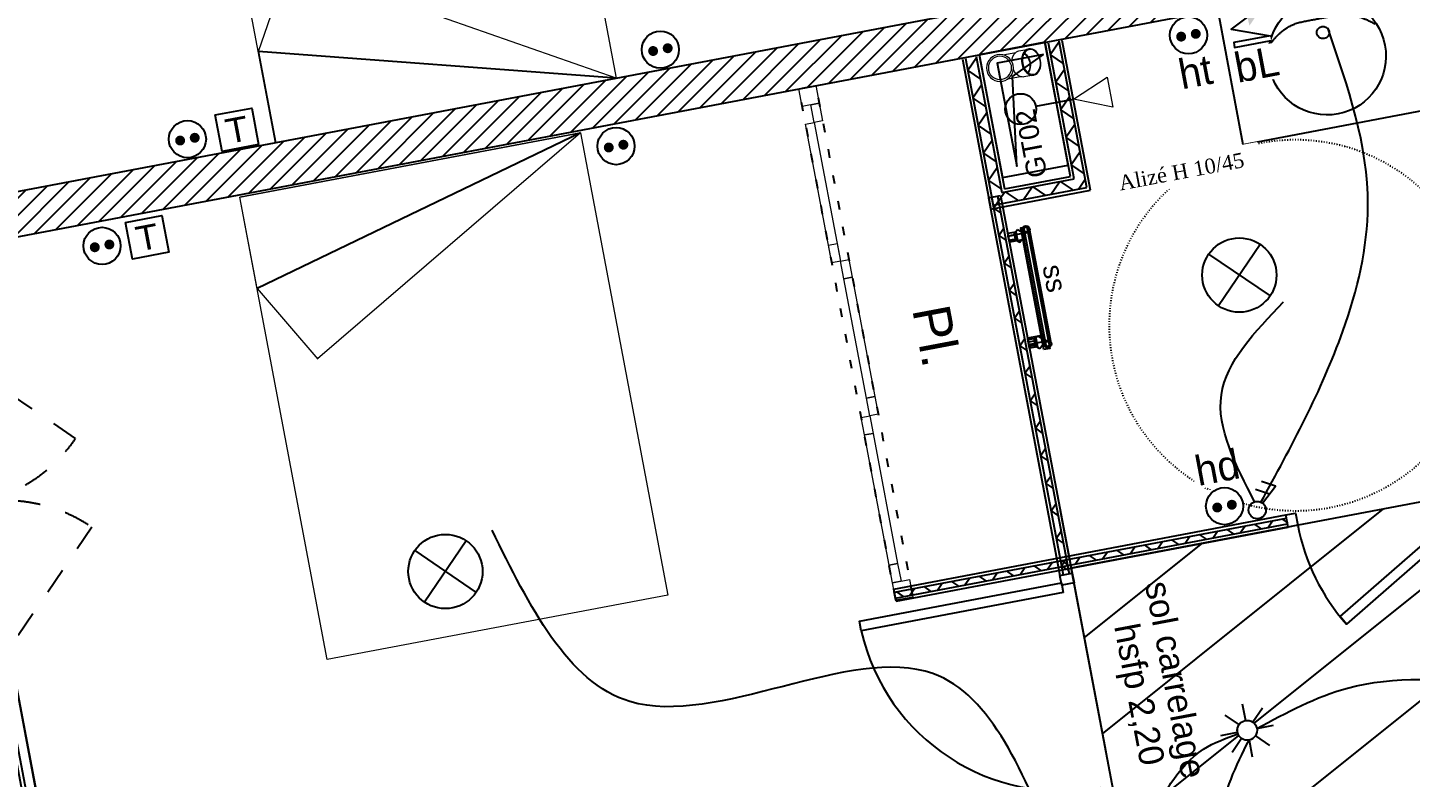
# Model space of a CAD drawing. Header units: centimetres. Extents: x 197412 to 267601, y -375791 to -305433.
# Drawn here: x 208763 to 214346, y -332401 to -329374 of the extents above; entities that cross this region are included whole.
import ezdxf

# ---------------------------------------------------------------- set-up
doc = ezdxf.new("R2010")
doc.units = ezdxf.units.CM
doc.linetypes.add('Style de ligne -1', pattern=[0.41664, 0.20828, -0.20836])
doc.linetypes.add('Style de ligne -5', pattern=[0.20828, 0.069425, -0.138855])
for name, color, linetype in [('3-BAT C-Niveau 0', 250, 'Continuous'), ('prlm-CHAUFF-CONV', 1, 'Continuous'), ('prlm-EAU-CHU', 42, 'Continuous'), ('prlm-GT', 242, 'Continuous'), ('prlm-VMC', 62, 'Continuous')]:
    doc.layers.add(name, color=color, linetype=linetype)
doc.layers.add('prlm-ELEC-CFA', color=1, linetype='Continuous', lineweight=25)
doc.layers.add('prlm-ELEC-CFO', color=1, linetype='Continuous', lineweight=25)
doc.styles.add('Geneva', font='arial.ttf')
doc.styles.add('Helvetica', font='arial.ttf')
doc.styles.add('Lucida Grande', font='')
doc.styles.add('prlm-elec-cfo', font='comic.ttf', dxfattribs={"height": 12})
doc.styles.add('prlm-vmc', font='pala.ttf', dxfattribs={"height": 14})
doc.styles.get("Standard").update_dxf_attribs({"font": 'ARIALUNI.TTF', "height": 100})
doc.styles.get('Lucida Grande').set_extended_font_data('Lucida Grande')

# ---------------------------------------------------------------- blocks, each defined once
blk = doc.blocks.new('FENETRE TYPE 1')
at = {"linetype": 'Style de ligne -1', "ltscale": 50.8}
for p, q in [((48.17, 60.17), (4, 16)), ((84.68, 59.99), (128.67, 16))]:
    blk.add_line(p, q, dxfattribs=at)
at = {"linetype": 'Continuous'}
blk.add_line((0, 16), (0, 14), dxfattribs=at)
at = {"linetype": 'Continuous', "lineweight": 25, "flags": 128}
for points in [[(-2, 18), (0, 18), (0, 14)], [(192, 18), (190, 18), (190, 14)], [(0, 8), (0, -18), (-2, -18)], [(190, 7.7), (190, -18), (192, -18)]]:
    blk.add_lwpolyline(points, dxfattribs=at)
at = {"linetype": 'Continuous', "flags": 128}
for points in [[(-2, 14), (6, 14), (6, 8), (-2, 8)], [(4, 16), (10, 16), (10, 10), (4, 10)], [(10, 16), (60.46, 16), (60.46, 14.5), (10, 14.5)], [(10, 11.5), (60.46, 11.5), (60.46, 10), (10, 10)], [(60.46, 16), (66.46, 16), (66.46, 10), (60.46, 10)], [(66.46, 16), (72.46, 16), (72.46, 10), (66.46, 10)], [(72.46, 16), (123.05, 16), (123.05, 14.5), (72.46, 14.5)], [(72.46, 11.5), (123.05, 11.5), (123.05, 10), (72.46, 10)], [(122.67, 16), (128.67, 16), (128.67, 10), (122.67, 10)], [(126.67, 14), (132.67, 14), (132.67, 7.7), (126.67, 7.7)], [(132.67, 14), (184, 14), (184, 12.5), (132.67, 12.5)], [(184, 14), (192.25, 14), (192.25, 7.7), (184, 7.7)], [(184, 13.7), (190, 13.7), (190, 7.7), (184, 7.7)], [(132.67, 9.2), (184, 9.2), (184, 7.7), (132.67, 7.7)]]:
    blk.add_lwpolyline(points, close=True, dxfattribs=at)
blk.add_lwpolyline([(0, 10), (0, -19), (190, -19), (190, 10)], dxfattribs=at)
at = {"linetype": 'Style de ligne -1', "ltscale": 50.8}
for centre, radius, start, end in [((4, 16), 62.46, 360, 45), ((128.67, 16), 62.21, 136.6392, 180)]:
    blk.add_arc(centre, radius, start, end, dxfattribs=at)
at = {"insert": (50.38, 2.81), "char_height": 10.161, "attachment_point": 1, "line_spacing_factor": 0.978845, "style": 'Lucida Grande'}
blk.add_mtext('F+VR ', dxfattribs=at)
blk = doc.blocks.new('xi.PC')
at = {"color": 0, "lineweight": 5}
blk.add_wipeout([(-7.5, -7.5), (7.5, -7.5), (7.5, 7.5), (-7.5, 7.5)], dxfattribs=at).dxf.layer = 'prlm-ELEC-CFO'
at = {"layer": 'prlm-ELEC-CFO', "color": 0, "linetype": 'ByBlock', "lineweight": 5, "const_width": 2}
for points in [[(-4, 0, 1), (-2, 0, 1)], [(2, 0, 1), (4, 0, 1)]]:
    blk.add_lwpolyline(points, format="xyb", close=True, dxfattribs=at)
at = {"layer": 'prlm-ELEC-CFO', "color": 0, "linetype": 'ByBlock', "lineweight": -2}
blk.add_circle((0, 0), 7.5, dxfattribs=at)
blk = doc.blocks.new('xi.PCHT')
at = {"color": 0, "lineweight": 5}
blk.add_wipeout([(-7.5, -7.5), (7.5, -7.5), (7.5, 7.5), (-7.5, 7.5)], dxfattribs=at).dxf.layer = 'prlm-ELEC-CFO'
at = {"layer": 'prlm-ELEC-CFO', "color": 0, "linetype": 'ByBlock', "lineweight": 5, "const_width": 2}
for points in [[(-4, 0, 1), (-2, 0, 1)], [(2, 0, 1), (4, 0, 1)]]:
    blk.add_lwpolyline(points, format="xyb", close=True, dxfattribs=at)
at = {"layer": 'prlm-ELEC-CFO', "color": 0, "linetype": 'ByBlock', "lineweight": -2}
blk.add_circle((0, 0), 7.5, dxfattribs=at)
blk = doc.blocks.new('xi.PCHD')
at = {"color": 0, "lineweight": 5}
blk.add_wipeout([(-7.5, -7.5), (7.5, -7.5), (7.5, 7.5), (-7.5, 7.5)], dxfattribs=at).dxf.layer = 'prlm-ELEC-CFO'
at = {"layer": 'prlm-ELEC-CFO', "color": 0, "linetype": 'ByBlock', "lineweight": 5, "const_width": 2}
for points in [[(-4, 0, 1), (-2, 0, 1)], [(2, 0, 1), (4, 0, 1)]]:
    blk.add_lwpolyline(points, format="xyb", close=True, dxfattribs=at)
at = {"layer": 'prlm-ELEC-CFO', "color": 0, "linetype": 'ByBlock', "lineweight": -2}
blk.add_circle((0, 0), 7.5, dxfattribs=at)
blk = doc.blocks.new('xi.DA')
at = {"layer": 'prlm-ELEC-CFO', "color": 0}
for points in [[(0.61, -1.67), (7.04, 4.05), (1.81, 7.01)], [(4.05, 1.39), (-1.17, 4.34)]]:
    blk.add_lwpolyline(points, dxfattribs=at)
blk.add_circle((-2, -4), 3.5, dxfattribs=at)
blk = doc.blocks.new('xi.PTCE')
at = {"layer": 'prlm-ELEC-CFO', "color": 0}
for points in [[(-10.61, 10.61), (10.61, -10.61)], [(10.61, 10.61), (-10.61, -10.61)]]:
    blk.add_lwpolyline(points, dxfattribs=at)
at = {"layer": 'prlm-ELEC-CFO', "color": 0, "linetype": 'ByBlock'}
blk.add_circle((0, 0), 15, dxfattribs=at)
blk = doc.blocks.new('xi.BL')
at = {"color": 0, "lineweight": 5}
blk.add_wipeout([(-7.5, -7.5), (7.5, -7.5), (7.5, 7.5), (-7.5, 7.5)], dxfattribs=at).dxf.layer = 'prlm-ELEC-CFO'
at = {"layer": 'prlm-ELEC-CFO', "lineweight": 5}
blk.add_hatch(color=0, dxfattribs=at).paths.add_polyline_path([(-3, 6), (-0.1, 3.7), (0, 0), (7.5, 7.5)])
at = {"layer": 'prlm-ELEC-CFO', "color": 0}
blk.add_lwpolyline([(0.95, 4.23), (-7.5, 0), (7.5, -5.5), (-7.5, -5.5), (-7.5, -7.5), (7.5, -7.5)], dxfattribs=at)
blk = doc.blocks.new('xi.SPOT')
at = {"color": 0, "lineweight": 5}
blk.add_wipeout([(-4, 0), (-2.83, -2.83), (0, -4), (2.83, -2.83), (4, 0), (2.83, 2.83), (0, 4), (-2.83, 2.83)], dxfattribs=at).dxf.layer = 'prlm-ELEC-CFO'
at = {"layer": 'prlm-ELEC-CFO', "color": 0, "linetype": 'ByBlock', "lineweight": -2, "flags": 128}
for points in [[(-7.69, 7.69), (-2.83, 2.83)], [(0, 10.88), (0, 4)], [(7.69, 7.69), (2.83, 2.83)], [(-10.88, 0), (-4, 0)], [(4, 0), (10.88, 0)], [(-2.83, -2.83), (-7.69, -7.69)], [(0, -4), (0, -10.88)], [(2.83, -2.83), (7.69, -7.69)]]:
    blk.add_lwpolyline(points, dxfattribs=at)
at = {"layer": 'prlm-ELEC-CFO', "color": 0, "linetype": 'ByBlock', "lineweight": -2}
blk.add_circle((0, 0), 4, dxfattribs=at)
blk = doc.blocks.new('xi.cee1')
at = {"layer": 'prlm-EAU-CHU', "color": 0, "lineweight": 13}
for p, q in [((7.43, 5), (2.17, 5)), ((12.09, 5.34), (8.77, 5.34)), ((2.17, -5), (7.43, -5)), ((8.77, -5.34), (12.09, -5.34))]:
    blk.add_line(p, q, dxfattribs=at)
for radius in [5.45, 4.69]:
    blk.add_circle((0, 0), radius, dxfattribs=at)
for centre, radius, start, end in [((10.09, 0.78), 4.99, 122.4397, 169.5051), ((8.79, 2.49), 2.86, 90.508, 118.9381), ((6.35, 0), 5.87, 317.8112, 42.1667), ((6.14, 0), 6.3, 318.9248, 41.0752), ((10.09, -0.78), 4.99, 190.4949, 237.5603), ((8.79, -2.49), 2.86, 241.0619, 269.492)]:
    blk.add_arc(centre, radius, start, end, dxfattribs=at)
for centre, major_axis, ratio in [((12.84, 0), (0, -5.44), 0.708306), ((12.94, 0), (0, -5.05), 0.707331)]:
    blk.add_ellipse(centre, major_axis=major_axis, ratio=ratio, dxfattribs=at)
blk = doc.blocks.new('xi.be')
at = {"layer": 'prlm-VMC', "color": 0, "linetype": 'ByBlock', "lineweight": 5, "flags": 128}
blk.add_lwpolyline([(-6.17, -15), (6.17, -15), (0, 0)], close=True, dxfattribs=at)
at = {"layer": 'prlm-VMC', "color": 0, "linetype": 'ByBlock', "lineweight": 5}
blk.add_solid([(0, -1), (5.17, -14), (-5.17, -14), (0, -1)], dxfattribs=at)
blk = doc.blocks.new('xi.TEL')
at = {"layer": 'prlm-ELEC-CFA', "color": 0, "linetype": 'ByBlock', "lineweight": -2, "flags": 128}
blk.add_lwpolyline([(-7.5, 7.5), (7.5, 7.5), (7.5, -7.5), (-7.5, -7.5)], close=True, dxfattribs=at)
at = {"layer": 'prlm-ELEC-CFA', "color": 0, "linetype": 'ByBlock', "insert": (0, 0), "char_height": 10, "width": 11.36, "attachment_point": 5}
blk.add_mtext('{\\fVerdana|b0|i0|c0|p34;T}', dxfattribs=at)
blk = doc.blocks.new('Groupe-12-1')
at = {"linetype": 'Continuous', "flags": 128}
blk.add_lwpolyline([(13201.62, -45769.23), (13123.02, -45784.09), (13112.8, -45730.04), (13191.41, -45715.19)], close=True, dxfattribs=at)
at = {"linetype": 'Continuous'}
for centre, major_axis in [((13156.85, -45748.33), (-4.41, 23.34)), ((13153.07, -45728.84), (-1.47, -0.28)), ((13155.17, -45738.81), (-2.46, -0.46))]:
    blk.add_ellipse(centre, major_axis=major_axis, ratio=1, dxfattribs=at)
blk.add_open_spline([(13134.06, -45743.32), (13139.25, -45735.93), (13154.56, -45732.94), (13167.84, -45730.53), (13176.25, -45735.35)], degree=2, dxfattribs=at)
blk = doc.blocks.new('Groupe-13-1')
at = {"linetype": 'Style de ligne -5', "ltscale": 50.8, "flags": 128}
blk.add_lwpolyline([(12982.69, -45968.06), (12943.58, -45761.54), (12950.46, -45760.24), (12989.57, -45966.75)], close=True, dxfattribs=at)
at = {"linetype": 'Continuous', "lineweight": 18, "flags": 128}
for points in [[(12944.93, -45768.65), (12943.58, -45761.54), (12950.46, -45760.24), (12951.81, -45767.34)], [(12949.72, -45775.1), (12948.37, -45768), (12951.81, -45767.34), (12953.15, -45774.45)], [(12956.89, -45831.81), (12946.28, -45775.75), (12949.72, -45775.1), (12960.33, -45831.16)], [(12956.89, -45831.81), (12955.55, -45824.7), (12958.99, -45824.05), (12960.33, -45831.16)], [(12961.68, -45838.26), (12960.33, -45831.16), (12963.77, -45830.51), (12965.12, -45837.61)], [(12970.8, -45886.45), (12961.68, -45838.26), (12965.12, -45837.61), (12974.24, -45885.79)], [(12972.15, -45893.55), (12970.8, -45886.45), (12974.24, -45885.79), (12975.59, -45892.9)], [(12970.05, -45901.31), (12968.71, -45894.2), (12972.15, -45893.55), (12973.49, -45900.66)], [(12980, -45953.84), (12970.05, -45901.31), (12973.49, -45900.66), (12983.44, -45953.19)], [(12981.35, -45960.95), (12980, -45953.84), (12983.44, -45953.19), (12984.79, -45960.3)], [(12982.69, -45968.06), (12981.35, -45960.95), (12988.23, -45959.65), (12989.57, -45966.75)]]:
    blk.add_lwpolyline(points, close=True, dxfattribs=at)
blk = doc.blocks.new('Groupe-16-1')
at = {"linetype": 'Continuous', "lineweight": 18}
for p, q in [((12855.34, -45779.28), (12717.79, -45805.33)), ((12855.34, -45779.28), (12749.24, -45870.62)), ((12724.76, -45842.19), (12717.78, -45805.26)), ((12724.76, -45842.19), (12749.29, -45870.67))]:
    blk.add_line(p, q, dxfattribs=at)
at = {"linetype": 'Continuous'}
blk.add_line((12855.34, -45779.28), (12724.76, -45842.19), dxfattribs=at)
at = {"linetype": 'Continuous', "lineweight": 18, "flags": 128}
blk.add_lwpolyline([(12890.7, -45965.96), (12753.14, -45992.01), (12717.79, -45805.33), (12855.34, -45779.28)], close=True, dxfattribs=at)
blk = doc.blocks.new('Groupe-25-1')
at = {"linetype": 'Continuous'}
for p, q in [((13028.1, -45820.87), (13031.55, -45820.22)), ((13043.65, -45866.6), (13034.35, -45817.48)), ((13028.43, -45822.59), (13032.01, -45821.91)), ((13036.22, -45863.73), (13039.32, -45863.14)), ((13036.54, -45865.45), (13040.06, -45864.78))]:
    blk.add_line(p, q, dxfattribs=at)
at = {"linetype": 'Continuous', "flags": 128}
for points in [[(13028.59, -45823.45), (13027.91, -45819.87), (13031.15, -45819.25), (13031.82, -45822.84)], [(13031.78, -45818.47), (13030.51, -45820.04), (13031.01, -45822.53), (13032.77, -45823.46), (13034.04, -45821.89), (13033.54, -45819.4)], [(13042.45, -45866.83), (13033.14, -45817.7), (13035.56, -45817.25), (13044.86, -45866.37)], [(13036.71, -45866.31), (13036.04, -45862.8), (13039.23, -45862.19), (13039.89, -45865.7)], [(13040.86, -45866.4), (13042.12, -45864.83), (13041.62, -45862.34), (13039.86, -45861.41), (13038.6, -45862.98), (13039.1, -45865.47)]]:
    blk.add_lwpolyline(points, close=True, dxfattribs=at)
at = {"insert": (13050.79, -45837.26), "char_height": 7.993, "width": 24.9991, "attachment_point": 2, "rotation": 280.6809, "line_spacing_factor": 1.060906, "style": 'Geneva'}
blk.add_mtext('ss', dxfattribs=at)
blk = doc.blocks.new('Groupe-29-1')
at = {"linetype": 'Continuous', "lineweight": 18}
for p, q in [((12725.29, -45746.44), (12737.71, -45710.97)), ((12869.83, -45757.25), (12737.68, -45711.03)), ((12725.29, -45746.44), (12732.3, -45783.36)), ((12869.83, -45757.25), (12732.28, -45783.3))]:
    blk.add_line(p, q, dxfattribs=at)
at = {"linetype": 'Continuous'}
blk.add_line((12869.83, -45757.25), (12725.29, -45746.44), dxfattribs=at)
at = {"linetype": 'Continuous', "lineweight": 18, "flags": 128}
blk.add_lwpolyline([(12869.83, -45757.25), (12732.28, -45783.3), (12696.93, -45596.61), (12834.48, -45570.56)], close=True, dxfattribs=at)

msp = doc.modelspace()

# ---------------------------------------------------------------- hatches: boundary and pattern name
at = {"linetype": 'Continuous'}
h = msp.add_hatch(dxfattribs=at)
h.set_pattern_fill('02_ISOLANT', color=256, scale=10, angle=100.7236, style=0, pattern_type=2)
h.set_pattern_definition([(145.723595, (82441.66, 127994.64), (-45.054865, -66.106423), []), (235.723595, (82441.66, 127994.64), (-66.106423, 45.054865), [])])
h.paths.add_polyline_path([(212988.8, -329984.5), (213040.3, -330019.6), (212928.2, -329427.9), (212885, -329436)])
h = msp.add_hatch(dxfattribs=at)
h.set_pattern_fill('02_ISOLANT', color=256, scale=10, angle=-79.2764, style=0, pattern_type=2)
h.set_pattern_definition([(325.723595, (82441.66, 127994.64), (45.054865, 66.106423), []), (55.723595, (82441.66, 127994.64), (66.106423, -45.054865), [])])
h.paths.add_polyline_path([(212593.4, -329490.7), (212550.2, -329498.9), (212662.3, -330091.1), (212697.4, -330039.7)])
h = msp.add_hatch(dxfattribs=at)
h.set_pattern_fill('02_ISOLANT', color=256, scale=10, angle=10.7236, style=0, pattern_type=2)
h.set_pattern_definition([(55.723595, (82441.66, 127994.64), (-66.106423, 45.054865), []), (145.723595, (82441.66, 127994.64), (45.054865, 66.106423), [])])
h.paths.add_polyline_path([(212697.4, -330039.7), (212662.3, -330091.1), (213040.3, -330019.6), (212988.8, -329984.5)])
h = msp.add_hatch(dxfattribs=at)
h.set_pattern_fill('02_ISOLANT', color=256, scale=10, angle=-79.2764, style=0, pattern_type=2)
h.set_pattern_definition([(325.723595, (82441.66, 127994.64), (45.054865, 66.106423), []), (55.723595, (82441.66, 127994.64), (66.106423, -45.054865), [])])
h.paths.add_polyline_path([(212679.1, -330053.9), (212655.5, -330058.4), (212944.4, -331583.6), (212968, -331579.2)])
h = msp.add_hatch(dxfattribs=at)
h.set_pattern_fill('02_ISOLANT', color=256, scale=10, angle=10.7014, style=0, pattern_type=2)
h.set_pattern_definition([(55.7014, (82441.66, 127994.64), (-66.088966, 45.080468), []), (145.7014, (82441.66, 127994.64), (45.080468, 66.088966), [])])
h.paths.add_polyline_path([(212263, -331653.2), (212267.5, -331676.8), (213850.7, -331377.6), (213846.2, -331354)])
h = msp.add_hatch(dxfattribs=at)
h.set_pattern_fill('02_ISOLANT', color=256, scale=10, style=0, pattern_type=2)
h.set_pattern_definition([(45, (82441.66, 127994.64), (-56.568542, 56.568542), []), (135, (82441.66, 127994.64), (56.568542, 56.568542), [])])
h.paths.add_polyline_path([(212968, -331579.2), (212944.4, -331583.6), (212944.4, -331583.6), (212968, -331579.2)])
at = {"layer": '3-BAT C-Niveau 0'}
h = msp.add_hatch(dxfattribs=at)
h.set_pattern_fill('MURS MACONNERIE-2', color=256, scale=10, style=0, pattern_type=2)
h.set_pattern_definition([(45, (82627.55, 127994.637), (-31.2347524, 39.0434405), [])])
h.paths.add_polyline_path([(208251.4, -330124.3), (208284.9, -330301.2), (215115.6, -329007.6), (215082.1, -328830.7)])
h = msp.add_hatch(dxfattribs=at)
h.set_pattern_fill('BA 13', color=9, scale=10, style=0, pattern_type=2)
h.set_pattern_definition([(218.65981, (82441.66, 127994.64), (-199.24783, 287.75041), [])])
h.paths.add_polyline_path([(215502.9, -331077.5), (215773.2, -332505.6), (215721.9, -332515.3), (215731.2, -332564.4), (215782.7, -332554.7), (216028.1, -333850.6), (214652.9, -334111.1), (214407.6, -332815.1), (214797.8, -332741.2), (214788.5, -332692), (214349.5, -332775.2), (214766.3, -334977.1), (213664.2, -335185.7), (213655.2, -335138.3), (213655.2, -335138.4), (213627.3, -334991), (212969.3, -335115.6), (212771.7, -334072.1), (213429.7, -333947.5), (212976.8, -331555.2)])
at = {"layer": 'prlm-CHAUFF-CONV', "linetype": 'ByBlock', "lineweight": -2}
h = msp.add_hatch(color=0, dxfattribs=at)
edge = h.paths.add_edge_path()
edge.add_arc((212794.2, -330188.9), 15, 280.7236, 640.7236)
edge = h.paths.add_edge_path(flags=17)
edge.add_arc((212794.2, -330188.9), 10, 280.7236, 640.7236)
edge = h.paths.add_edge_path()
edge.add_arc((212881.7, -330650.7), 15, 280.7236, 640.7236)
edge = h.paths.add_edge_path(flags=17)
edge.add_arc((212881.7, -330650.7), 10, 280.7236, 640.7236)

# ---------------------------------------------------------------- linework, layer by layer
at = {"linetype": 'Continuous'}
for p, q in [((212973.6, -329974.2), (212872.2, -329438.5)), ((212988.8, -329984.5), (212885, -329436)), ((212988.8, -329984.5), (212885, -329436)), ((213040.3, -330019.6), (212928.2, -329427.9)), ((213040.3, -330019.6), (212928.2, -329427.9)), ((212550.2, -329498.9), (212662.3, -330091.1)), ((212550.2, -329498.9), (212662.3, -330091.1)), ((212593.4, -329490.7), (212697.4, -330039.7)), ((212593.4, -329490.7), (212697.4, -330039.7)), ((212606.2, -329488.3), (212707.7, -330024.5)), ((212662.3, -330091.1), (213040.3, -330019.6)), ((212662.3, -330091.1), (213040.3, -330019.6)), ((212697.4, -330039.7), (212988.8, -329984.5)), ((212697.4, -330039.7), (212988.8, -329984.5)), ((212707.7, -330024.5), (212973.6, -329974.2)), ((212655.5, -330058.4), (212944.4, -331583.6)), ((212655.5, -330058.4), (212944.4, -331583.6)), ((212679.1, -330053.9), (212968, -331579.2)), ((212679.1, -330053.9), (212968, -331579.2)), ((212691.9, -330051.5), (212980.7, -331576.8)), ((212260.6, -331640.4), (213843.8, -331341.2)), ((212263, -331653.2), (213846.2, -331354)), ((212263, -331653.2), (213846.2, -331354)), ((213117.5, -332298.7), (212933, -331324.6)), ((212267.5, -331676.8), (213850.7, -331377.6)), ((212267.5, -331676.8), (213850.7, -331377.6))]:
    msp.add_line(p, q, dxfattribs=at)
at = {"linetype": 'Continuous', "lineweight": 25}
for p, q in [((212973.6, -329974.2), (212872.2, -329438.5)), ((213055.4, -330029.9), (212941, -329425.4)), ((212537.4, -329501.3), (212652, -330106.3)), ((212606.2, -329488.3), (212707.7, -330024.5)), ((212707.7, -330024.5), (212973.6, -329974.2)), ((212642.7, -330060.8), (212691.9, -330051.5)), ((212642.7, -330060.8), (212931.6, -331586.1)), ((212652, -330106.3), (213055.4, -330029.9)), ((212691.9, -330051.5), (212980.7, -331576.8)), ((212260.6, -331640.4), (213843.8, -331341.2)), ((213853.1, -331390.4), (213843.8, -331341.2)), ((212269.9, -331689.6), (213853.1, -331390.4)), ((212931.6, -331586.1), (212980.7, -331576.8)), ((212269.9, -331689.6), (212260.6, -331640.4))]:
    msp.add_line(p, q, dxfattribs=at)
at = {"linetype": 'Continuous', "flags": 128}
for points in [[(212865.2, -329482.2), (212677.9, -329517.7), (212756.7, -329933.6), (212740, -329571.4)], [(214714.5, -331236.4), (214089, -331781.9), (214062.7, -331751.8), (214688.2, -331206.2)], [(213892.4, -331383), (213853.1, -331390.4), (213843.8, -331341.2), (213883.1, -331333.8)], [(212939, -331625.4), (212931.6, -331586.1), (212980.7, -331576.8), (212988.2, -331616.1)], [(212944.6, -331654.8), (212129.1, -331809.3), (212121.7, -331770), (212937.2, -331615.5)]]:
    msp.add_lwpolyline(points, close=True, dxfattribs=at)
at = {"linetype": 'Style de ligne -5', "ltscale": 50.8}
msp.add_circle((213881.6, -330575.6), 750, dxfattribs=at)
at = {"linetype": 'Continuous'}
for centre, start, end in [((214708, -331228.8), 190.7014, 221.7845), ((212939, -331625.4), 192.7934, 280.7237)]:
    msp.add_arc(centre, 830.5, start, end, dxfattribs=at)
at = {"layer": '3-BAT C-Niveau 0'}
for p, q in [((208251.4, -330124.3), (215082.1, -328830.7)), ((208251.4, -330124.3), (215082.1, -328830.7)), ((208284.9, -330301.2), (215115.6, -329007.6)), ((208284.9, -330301.2), (215115.6, -329007.6)), ((208456.4, -330656.6), (208810.4, -332526.2)), ((208835.6, -332659), (208480.5, -330784.2))]:
    msp.add_line(p, q, dxfattribs=at)
at = {"layer": '3-BAT C-Niveau 0', "ltscale": 50.8, "flags": 128}
msp.add_lwpolyline([(215502.9, -331077.5), (215773.2, -332505.6), (215721.9, -332515.3), (215731.2, -332564.4), (215782.7, -332554.7), (216028.1, -333850.6), (214652.9, -334111.1), (214407.6, -332815.1), (214797.8, -332741.2), (214788.5, -332692), (214349.5, -332775.2), (214766.3, -334977.1), (213664.2, -335185.7), (213655.2, -335138.3), (213655.2, -335138.4), (213627.3, -334991), (212969.3, -335115.6), (212771.7, -334072.1), (213429.7, -333947.5), (212976.8, -331555.2)], close=True, dxfattribs=at)
at = {"layer": 'prlm-CHAUFF-CONV', "color": 0, "linetype": 'ByBlock', "lineweight": -2, "flags": 128}
for points in [[(212867, -330653.5), (212779.5, -330191.7)], [(212896.4, -330647.9), (212809, -330186.1)]]:
    msp.add_lwpolyline(points, dxfattribs=at)
at = {"layer": 'prlm-CHAUFF-CONV', "color": 0, "linetype": 'ByBlock', "lineweight": -2}
for points in [[(212727.6, -330239.9), (212722.8, -330215), (212781.8, -330203.8), (212786.5, -330228.7)], [(212801, -330627.7), (212805.7, -330652.6), (212864.7, -330641.4), (212859.9, -330616.5)]]:
    msp.add_lwpolyline(points, close=True, dxfattribs=at)
for centre, radius in [((212794.2, -330188.9), 15), ((212794.2, -330188.9), 10), ((212881.7, -330650.7), 15), ((212881.7, -330650.7), 10)]:
    msp.add_circle(centre, radius, dxfattribs=at)
at = {"layer": 'prlm-ELEC-CFO'}
for points in [[(213743.1, -331289.9), (214073.8, -330599.1), (214175.2, -330091.2), (214012.5, -329374.2)], [(212917.5, -332711.2), (212418.4, -331982), (211195.2, -332095), (210638.1, -331402.7)], [(213726.8, -332203.6), (214092.6, -332040.3), (214691.9, -332020.8)], [(213282.9, -332605.9), (213511.7, -332287), (213650.1, -332225.2)], [(213866.1, -333072.9), (213585.9, -332562.1), (213694.9, -332250.3)]]:
    msp.add_spline(points, degree=3, dxfattribs=at)
at = {"layer": 'prlm-GT', "ltscale": 50}
msp.add_lwpolyline([(212699.1, -329978.9), (212965, -329928.5), (212871.1, -329432.6), (212605.2, -329483)], close=True, dxfattribs=at)
at = {"layer": 'prlm-VMC'}
msp.add_lwpolyline([(212834.3, -329691.2), (212985.9, -329662.5)], dxfattribs=at)
msp.add_circle((212772.9, -329702.8), 62.5, dxfattribs=at)

# ---------------------------------------------------------------- block references
at = {"xscale": 10, "yscale": 10, "zscale": 10}
for name in ['Groupe-29-1', 'Groupe-12-1', 'Groupe-13-1', 'Groupe-16-1']:
    msp.add_blockref(name, (82441.7, 127994.6), dxfattribs=at)
at = {"layer": '3-BAT C-Niveau 0', "xscale": 10, "yscale": 10, "zscale": 10, "rotation": 280.72359474389}
msp.add_blockref('FENETRE TYPE 1', (208275.8, -330670.8), dxfattribs=at)
at = {"layer": 'prlm-EAU-CHU', "xscale": -10, "yscale": 10, "zscale": 10, "rotation": 190.7236014113932}
msp.add_blockref('xi.cee1', (212689.2, -329536.3), dxfattribs=at)
at = {"layer": 'prlm-ELEC-CFO', "xscale": 10, "yscale": 10, "zscale": 10}
msp.add_blockref('Groupe-25-1', (82441.7, 127994.6), dxfattribs=at)
at = {"layer": 'prlm-ELEC-CFO', "xscale": 10, "yscale": 10, "zscale": 10, "rotation": 10.72360141139323}
for p in [(213655.8, -330372.7), (210449.9, -331569.7)]:
    msp.add_blockref('xi.PTCE', p, dxfattribs=at)
at = {"layer": 'prlm-VMC', "xscale": -9.999999999999998, "yscale": 10, "zscale": 10, "rotation": 100.723601411393}
msp.add_blockref('xi.be', (212985.9, -329662.5), dxfattribs=at)

# ---------------------------------------------------------------- texts
at = {"attachment_point": 2, "rotation": 280.7236, "line_spacing_factor": 0.834288, "style": 'Helvetica'}
for s, insert, char_height in [('Pl.\\P', (212506, -330604.2), 151.31), ('sol carrelage', (213448.5, -331996.9), 100.872), ('hsfp 2,20', (213302.8, -332056.3), 100.87)]:
    msp.add_mtext(s, dxfattribs=dict(at, insert=insert, char_height=char_height))
at = {"layer": '3-BAT C-Niveau 0', "insert": (212802.1, -329986.4), "char_height": 80, "attachment_point": 1, "rotation": 100.7236, "line_spacing_factor": 0.25, "style": 'Helvetica'}
msp.add_mtext('GT02', dxfattribs=at)

# ---------------------------------------------------------------- next in the draw order: block references
at = {"layer": 'prlm-ELEC-CFO', "xscale": 10, "yscale": 10, "zscale": 10, "rotation": 10.72360141139323}
for name, p in [('xi.PC', (211318.1, -329462.4)), ('xi.PC', (209408.3, -329823.9)), ('xi.PC', (211139.1, -329852)), ('xi.PC', (209063.6, -330254.9)), ('xi.SPOT', (213687.5, -332211))]:
    msp.add_blockref(name, p, dxfattribs=at)

# ---------------------------------------------------------------- next in the draw order: texts
at = {"layer": 'prlm-ELEC-CFO', "char_height": 120, "attachment_point": 5, "rotation": 10.7236, "line_spacing_factor": 0.8, "style": 'prlm-elec-cfo', "bg_fill": 3, "box_fill_scale": 1.1, "bg_fill_color": 256, "bg_fill_transparency": 0}
for s, insert in [('bL', (213726.1, -329522.1)), ('ht', (213478.5, -329552.5)), ('hd', (213566.6, -331150.1))]:
    msp.add_mtext(s, dxfattribs=dict(at, insert=insert))
at = {"layer": 'prlm-VMC', "ltscale": 25, "insert": (213421.8, -329954.8), "char_height": 60, "width": 586.147, "attachment_point": 5, "rotation": 10.7236, "line_spacing_factor": 0.8, "style": 'prlm-vmc', "bg_fill": 2}
msp.add_mtext('Alizé H 10/45', dxfattribs=at)

# ---------------------------------------------------------------- next in the draw order: block references
at = {"layer": 'prlm-ELEC-CFA', "xscale": 10, "yscale": 10, "zscale": 10, "rotation": 10.72360141139323}
for p in [(209608.1, -329786), (209245.8, -330220.4)]:
    msp.add_blockref('xi.TEL', p, dxfattribs=at)
at = {"layer": 'prlm-ELEC-CFO', "xscale": 10, "yscale": 10, "zscale": 10, "rotation": 10.72360141139323}
for name, p in [('xi.BL', (213696.5, -329366)), ('xi.PCHT', (213450.4, -329404.3)), ('xi.PCHD', (213596, -331305.7))]:
    msp.add_blockref(name, p, dxfattribs=at)

# ---------------------------------------------------------------- next in the draw order: linework, layer by layer
at = {"layer": 'prlm-ELEC-CFO'}
msp.add_spline([(213717.6, -331288), (213583.2, -330856.1), (213833.9, -330481.2)], degree=3, dxfattribs=at)

# ---------------------------------------------------------------- next in the draw order: block references
at = {"layer": 'prlm-ELEC-CFO', "xscale": 10, "yscale": 10, "zscale": 10, "rotation": 10.72360141139323}
msp.add_blockref('xi.DA', (213740.2, -331278.4), dxfattribs=at)

doc.saveas('drawing.dxf')
